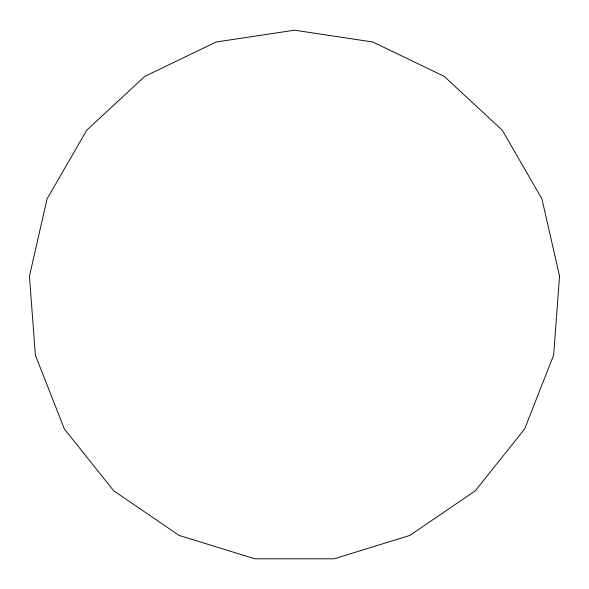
<?xml version="1.0" encoding="UTF-8"?>
<svg xmlns="http://www.w3.org/2000/svg" width="589" height="589" viewBox="0 0 589 589"><rect width="100%" height="100%" fill="white"/><g stroke="black" fill="none" stroke-linecap="round" stroke-linejoin="round"><path stroke-width="0.88" d="M559.55 276.123L553.631 355.13L524.681 428.88L475.286 490.821L409.826 535.453L334.118 558.806L254.882 558.806L179.174 535.453L113.714 490.821L64.319 428.88L35.369 355.13L29.45 276.123L47.083 198.876L86.693 130.265L144.776 76.379L216.156 42.003L294.5 30.194L372.844 42.003L444.224 76.379L502.307 130.265L541.917 198.876L559.55 276.123"/></g></svg>
